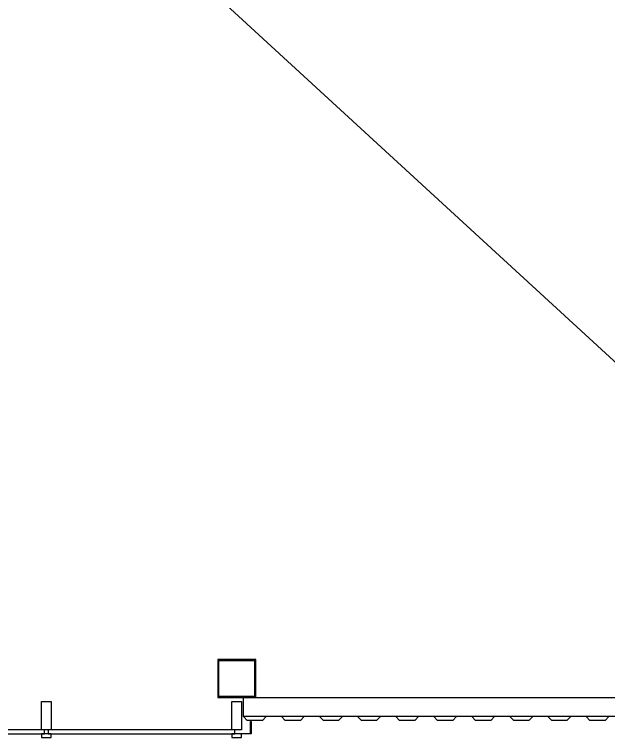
# Model space of a CAD drawing. Header units: centimetres. Extents: x 26200 to 113000, y -600 to 9300.
# Drawn here: x 92424.1 to 92736.2, y 1497.6 to 1877.5 of the extents above; entities that cross this region are included whole.
import ezdxf

# ---------------------------------------------------------------- set-up
doc = ezdxf.new("R2010")
doc.units = ezdxf.units.CM
for name, color, linetype in [('A-ELEV-03', 8, 'Continuous'), ('A-ELEV-04', 8, 'Continuous'), ('A-GLAZ-FRME', 8, 'Continuous'), ('A-GLAZ-FULL', 8, 'Continuous'), ('A-WALL-SNWPNL', 8, 'Continuous'), ('A-WALL-STEL', 8, 'Continuous'), ('S-STEL', 3, 'Continuous')]:
    doc.layers.add(name, color=color, linetype=linetype)

# ---------------------------------------------------------------- blocks, each defined once
blk = doc.blocks.new('*U63')
at = {"layer": 'A-WALL-SNWPNL'}
blk.add_lwpolyline([(50, 1), (42, 1), (40, -1), (32, -1), (30, 1), (22, 1), (20, -1), (12, -1), (10, 1), (2, 1), (0, -1), (-8, -1), (-10, 1), (-18, 1), (-20, -1), (-28, -1), (-30, 1), (-38, 1), (-40, -1), (-48, -1), (-50, 1)], dxfattribs=at)
blk = doc.blocks.new('*U64')
at = {"layer": 'A-WALL-STEL', "color": 0, "linetype": 'ByBlock', "lineweight": -2, "transparency": 16777216}
for p in [(0, 0), (100, 0)]:
    blk.add_blockref('*U63', p, dxfattribs=at)

msp = doc.modelspace()

# ---------------------------------------------------------------- linework, layer by layer
at = {"layer": 'A-ELEV-03', "elevation": 0}
msp.add_lwpolyline([(93437.36, 1508.59), (92544.36, 1508.59), (92544.36, 1518.59)], dxfattribs=at)
at = {"layer": 'A-ELEV-04'}
msp.add_line((91348.36, 2973.62), (92833.36, 1608.62), dxfattribs=at)
at = {"layer": 'A-GLAZ-FRME', "elevation": 0}
for points in [[(92443.36, 1501.59), (92438.36, 1501.59), (92438.36, 1516.59), (92443.36, 1516.59)], [(92543.36, 1501.59), (92538.36, 1501.59), (92538.36, 1516.59), (92543.36, 1516.59)], [(92438.36, 1497.59), (92443.36, 1497.59), (92443.36, 1499.59), (92438.36, 1499.59)], [(92538.36, 1497.59), (92543.36, 1497.59), (92543.36, 1499.59), (92538.36, 1499.59)]]:
    msp.add_lwpolyline(points, close=True, dxfattribs=at)
at = {"layer": 'A-GLAZ-FULL', "elevation": 0}
for points in [[(92341.86, 1499.59), (92439.86, 1499.59), (92439.86, 1501.59), (92341.86, 1501.59)], [(92441.86, 1499.59), (92539.86, 1499.59), (92539.86, 1501.59), (92441.86, 1501.59)]]:
    msp.add_lwpolyline(points, close=True, dxfattribs=at)
at = {"layer": 'A-WALL-SNWPNL'}
msp.add_line((92544.36, 1518.59), (93437.36, 1518.59, 0), dxfattribs=at)
at = {"layer": 'A-WALL-SNWPNL', "elevation": 0}
msp.add_lwpolyline([(92548.36, 1506.09), (92548.36, 1499.59), (92543.36, 1499.59), (92540.86, 1499.59), (92540.86, 1499.79), (92543.36, 1499.79), (92548.16, 1499.79), (92548.16, 1506.09)], close=True, dxfattribs=at)
at = {"layer": 'S-STEL', "elevation": 0}
for points in [[(92530.86, 1518.59), (92550.86, 1518.59), (92550.86, 1538.59), (92530.86, 1538.59)], [(92531.46, 1537.99), (92550.26, 1537.99), (92550.26, 1519.19), (92531.46, 1519.19)]]:
    msp.add_lwpolyline(points, close=True, dxfattribs=at)

# ---------------------------------------------------------------- block references
at = {"layer": 'A-WALL-STEL'}
msp.add_blockref('*U64', (92594.36, 1507.59), dxfattribs=at)

doc.saveas('drawing.dxf')
